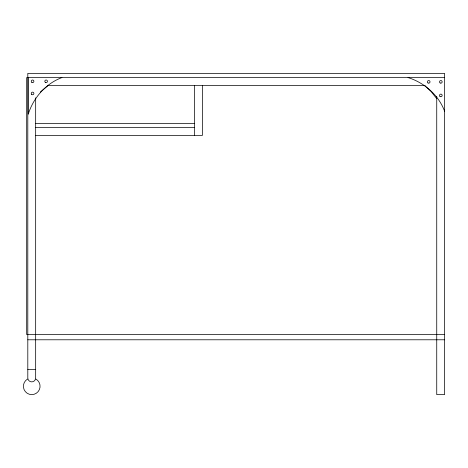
<?xml version="1.0" encoding="UTF-8"?>
<svg xmlns="http://www.w3.org/2000/svg" width="468" height="468" viewBox="0 0 468 468"><rect width="100%" height="100%" fill="white"/><g stroke="black" fill="none" stroke-linecap="round" stroke-linejoin="round"><path stroke-width="0.7" d="M40.365 92.015L48.069 85.585M61.946 77.559C45.747 83.579 33.368 97.812 28.267 114.163L28.267 77.559M444.6 77.559L26.694 77.559L26.694 334.579L444.6 334.579M47.356 85.416L425.049 85.416M35.667 123.406L194.524 123.406M35.667 127.571L194.524 127.571M35.667 135.433L202.381 135.433L202.381 85.416M27.805 339.786L444.6 339.786M27.805 369.603L35.667 369.603M407.997 77.559C424.347 82.66 438.58 95.039 444.6 111.238M424.962 85.819L431.192 91.634L436.539 98.403M436.738 96.385L436.738 394.612L444.6 394.612L444.6 73.388L27.805 73.388L27.805 377.939A3.931 3.931 0 0 0 31.736 381.865A3.931 3.931 0 0 0 35.667 377.939L35.667 97.818M194.524 85.416L194.524 135.433M35.901 379.057A8.336 8.336 0 0 1 38.124 391.634A8.336 8.336 0 0 1 25.348 391.634A8.336 8.336 0 0 1 27.565 379.057M428.062 82.994A1.305 1.305 0 0 0 430.022 81.865A1.305 1.305 0 0 0 428.062 80.73A1.305 1.305 0 0 0 428.062 82.994M439.926 96.338A1.305 1.305 0 0 0 442.114 95.753A1.305 1.305 0 0 0 440.511 94.15A1.305 1.305 0 0 0 439.926 96.338M440.195 82.994A1.305 1.305 0 0 0 442.155 81.865A1.305 1.305 0 0 0 440.195 80.73A1.305 1.305 0 0 0 440.195 82.994M31.648 94.372A1.305 1.305 0 0 0 33.836 93.781A1.305 1.305 0 0 0 32.233 92.184A1.305 1.305 0 0 0 31.648 94.372M45.466 82.444A1.305 1.305 0 0 0 47.426 81.309A1.305 1.305 0 0 0 45.466 80.18A1.305 1.305 0 0 0 45.466 82.444M31.918 82.444A1.305 1.305 0 0 0 33.877 81.309A1.305 1.305 0 0 0 31.918 80.18A1.305 1.305 0 0 0 31.918 82.444"/></g></svg>
